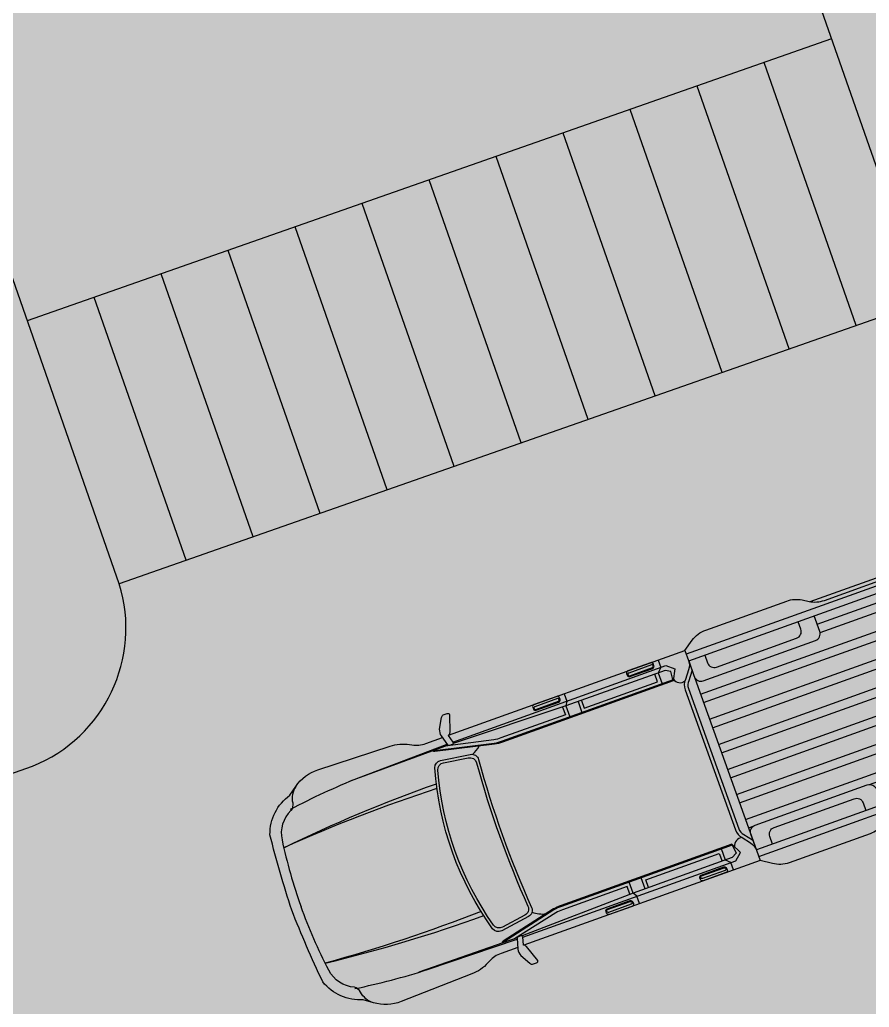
# Model space of a CAD drawing. Header units: millimetres. Extents: x 604785 to 1211550, y 1311006 to 2622648.
# Drawn here: x 604936.43 to 604942.41, y 1311113.71 to 1311120.66 of the extents above; entities that cross this region are included whole.
import ezdxf

# ---------------------------------------------------------------- set-up
doc = ezdxf.new("R2010")
doc.units = ezdxf.units.MM
doc.layers.add('BOULEVARD', color=3, linetype='Continuous')

# ---------------------------------------------------------------- blocks, each defined once
blk = doc.blocks.new('A$C07152BA5')
h = blk.add_hatch(color=253)
h.paths.add_polyline_path([(0.1907596216769889, 0.8038987470790744, -0.1478048092491073), (0.2013097516028211, 0.7674618049059063, 0.2038558458128414), (0.2462618624558672, 0.6582757839933038, 0.1668822820599795), (0.4219244545092806, 0.5739998240023851), (0.9530465304851532, 0.5117843190673739, 0.1159471966539703), (1.08944232063368, 0.5274364140350372), (1.105912549886853, 0.5333575699478388, -0.1231085121622859), (1.202443026355468, 0.5430560242384672), (1.327128260978498, 0.5248679867945611), (1.349731268011965, 0.5769266341812909), (0.691924050450325, 0.68578926846385, -0.02566630790614245)])
h.paths.add_polyline_path([(2.699676226708107, 0.324652187526226, -0.4142135623730946), (2.686998473014683, 0.3416602609213442), (2.68880277290009, 0.3540293555706739, -0.4142135623730951), (2.705810846295208, 0.3667071091476828), (2.874030533246696, 0.342168630566448, -0.4142135623730951), (2.88670828694012, 0.3251605569384992), (2.884903987054713, 0.3127914622891694, -0.4142135623730951), (2.86789591354318, 0.3001137087121606), (2.923324527684599, 0.2920282469131052), (2.931270394939929, 0.3464998919516802), (2.235943439882249, 0.4479283634573221), (2.227997572626919, 0.3934567181859165)])
h.paths.add_polyline_path([(1.391802025726065, 0.5710646414663643), (1.369475964922458, 0.519123048055917, -0.01194926116781115), (1.370590867823921, 0.5185280258301646), (2.004349271534011, 0.4260806587990373, -0.4142135623730943), (1.991671517840587, 0.4430887324269861), (1.993475817842409, 0.4554578268434852, -0.4142135623730951), (2.010483891237527, 0.4681355806533247), (2.178703578189015, 0.4435971018392593, -0.4142135623730951), (2.191381331766024, 0.4265890284441411), (2.189577031880617, 0.4142199337948114, -0.414213562373095), (2.172568958485499, 0.4015421802178025), (2.227997572626919, 0.3934567181859165), (2.235943439882249, 0.4479283634573221)])
h.paths.add_polyline_path([(3.142012624070048, 1.791210144292563), (3.149958491441794, 1.845681789331138), (3.094529877300374, 1.853767251363024, -0.4142135623730951), (3.107207630993798, 1.836759177967906), (3.105403330991976, 1.824390083318576, -0.4142135623730951), (3.088395257596858, 1.811712329508737), (2.92017557064537, 1.836250808322802, -0.4142135623730951), (2.907497817068361, 1.85325888171792), (2.909302116953768, 1.86562797636725, -0.4142135623730945), (2.926310190348886, 1.878305729944259), (2.454631536267698, 1.94711026083678), (2.446685669012368, 1.892638615565374)])
h.paths.add_polyline_path([(1.597224831581116, 2.072181568248197, -0.01194926116786598), (1.595986410160549, 2.071929829427972), (1.602544254972599, 2.015774893807247), (2.446685669012368, 1.892638615565374), (2.454631536267698, 1.94711026083678), (2.399202922126278, 1.955195722635835, -0.4142135623730951), (2.411880675819702, 1.938187649240717), (2.410076375934295, 1.925818554591388, -0.4142135623730949), (2.393068302539177, 1.913140801014379), (2.224848615587689, 1.937679279828444, -0.4142135623730951), (2.212170861894265, 1.954687353223562), (2.213975161779672, 1.967056447872892, -0.4142135623730945), (2.230983235291205, 1.979734201449901)])
h.paths.add_polyline_path([(0.6722433689283207, 2.290021826513112, 0.166882282059965), (0.4798260347452015, 2.259438282810152, 0.2038558458128223), (0.4055565011221915, 2.167643316555768, -0.1478048092492731), (0.3850372502347454, 2.135738515527919, -0.02566630790613953), (0.8990576798096299, 2.105761331273243), (1.560552036971785, 2.022175303660333), (1.553762224735692, 2.078521529445425), (1.429076989996247, 2.096709566889331, -0.1231085121619218), (1.339339481084608, 2.133579234359786), (1.325247037922964, 2.143958617001772, 0.1159471966536159), (1.199006163049489, 2.197921948740259)])
for color, points in [(253, [(0.2166324381255227, 1.972851275235079, -0.2596389835430822), (0.369571372051724, 2.125920849852264, 0.2202862808786482), (0.4055565011198518, 2.167643316547572, -0.1133709259093873), (0.4381577878810122, 2.226780023976051, 0.2633922538076526), (0.1588966560084384, 2.044871327234434, 0.01702397132734076), (0.04505931772292016, 1.505241967504862, 0.01702397132734192), (-5.890615240033981e-08, 0.9555798550136363, 0.2633922536187772), (0.2156592593841569, 0.7014763091835783, -0.1133709254286114), (0.2013097516028211, 0.7674618049059063, 0.2202862809127305), (0.1787427731323987, 0.8177253627218306, -0.259638983544986), (0.07590343954507262, 1.008105728309602, -0.03307258661391017), (0.1143259765804898, 1.49513603009805, -0.03307284082326972)]), (20, [(1.217280335512162, 0.8693700162669643, -0.1061314572311136), (1.350079627612536, 1.77975470597654, 0.02644318014039986), (0.2015793965871566, 1.918342938648408, 0.02924573563146822), (0.1143246918267526, 1.495127222565044, 0.0292442766892154), (0.07704877263023935, 1.064642804667229, 0.02644318014170535)]), (22, [(1.529334117774852, 0.6942655483726412), (1.568206767202355, 0.6637316602282226), (1.613482897519134, 0.6400206864345819), (1.675932551734149, 0.6448907360900193), (1.853745444212109, 1.863859093049541), (1.752959398203529, 1.902663715882227), (1.720414109411649, 1.885399373946711), (1.694822005811147, 1.864694993011653), (1.699151180218905, 1.858419748255983), (1.704689484089613, 1.822090407600626), (1.602902520098723, 1.277996851364151), (1.545019649434835, 0.727498933672905), (1.531602734001353, 0.6965350788086653)]), (20, [(1.910737716010772, 1.850760922301561, -0.04056839103574849), (1.853743861429393, 1.863859594799578, 1.149957615669228e-06), (1.853745444212109, 1.863859093049541), (1.752959398203529, 1.902663715882227, -0.0804623458597294), (1.685527131077833, 1.873560790438205, -0.2991901582828784), (1.704689484089613, 1.822090407600626, 0.04011002674693965), (1.545019649434835, 0.727498933672905, -0.1738268921655171), (1.531602734001353, 0.6965350788086653, 0.1247764595948846), (1.613482897519134, 0.6400206864345819), (1.675932551734149, 0.6448907360900193, -0.04056723918563349), (1.734291619271971, 0.6411624196916819), (2.998699315823615, 0.456670688232407), (3.006807050900534, 0.4325648781377822, -0.4207665491765686), (3.0840246375883, 0.4640176824759692, -0.1879680064295329), (3.067698489874601, 0.5347800806630403), (3.218970701564103, 1.571802968392149, -0.1599977302912152), (3.246794291771948, 1.627658267039806, -0.4426854633686685), (3.181528548477218, 1.675400231499225), (3.175159846665338, 1.666368142701685)]), (251, [(4.154267695615999, 0.1124685693066567, 0.1270166537925959), (4.054848500876687, 0.1017064268235117), (4.752080639824271, 4.330649971961975e-08, 0.4142135623730938), (4.803104860126041, 0.03803330427035689), (5.023965064203367, 1.552105744136497, 0.4142135623730938), (4.985931803123094, 1.603129964321852), (4.28869966417551, 1.704836348071694, 0.1270166537925254), (4.380901659373194, 1.66612211172469), (4.98232320335228, 1.578391775023192, -0.4142135623730949), (4.999226874904707, 1.555714343907312), (4.778366670827381, 0.04164190404117107, -0.4142135623730944), (4.755689239595085, 0.02473823260515928)]), (251, [(3.092436679173261, 0.5311714806593955, 0.1492762952438902), (3.099048653921577, 0.4878666198557571), (3.143023142827696, 0.4125586302297437), (3.326070904254689, 1.667413808930515), (3.262416013039833, 1.607805891596452, 0.1492762950977377), (3.243708890862763, 1.568194368621334)])]:
    blk.add_hatch(color=color).paths.add_polyline_path(points)
h = blk.add_hatch(color=22)
h.paths.add_polyline_path([(0.07704877263020782, 1.064642804666103, 0.003829806035672016), (0.07590235978455467, 1.008020008602191, 0.2416943549763166), (0.1664288778592814, 0.8261685555603308, -0.1278257627530451), (0.190759621746215, 0.8038987469746687, 0.02242338460043527), (0.6279922961769361, 0.6978598586025244), (1.243524973957816, 0.6029748568690205, -0.363273079195186), (1.255085580633022, 0.6120715695433319), (1.613482897698635, 0.6400206865534575, -0.1247764596712237), (1.531602734058211, 0.6965350787367254, -0.207088711828794), (1.495168461115099, 0.6807303454261273), (1.281474726740271, 0.6805410832166672, -0.3759278168440105), (1.231874317745678, 0.723893475253135, -0.01278260194916101), (1.219821907069626, 0.8352814223680948, -0.02820947151564502)])
h.paths.add_polyline_path([(1.362253199581984, 1.811696778048919, -0.01278260196719675), (1.405622988590039, 1.915000199107453, -0.3759278168440063), (1.465540778823197, 1.942376993596554), (1.690898368874653, 1.874983648228335, 0.0743776392316823), (1.752959398171518, 1.902663715835065), (1.459810602944344, 2.015531804878265, -0.363273078263199), (1.451330340822102, 2.027551911604538), (0.8343418431135965, 2.112456773974112, 0.02242338454582682), (0.3850372504021364, 2.135738515638277, -0.1278257632484674), (0.355358679112506, 2.121347133498489, 0.2416943553902637), (0.2166558903640389, 1.972933731098754, 0.003829806027245087), (0.2015793965869368, 1.91834293864759, -0.02820947151863493)])
h.paths.add_polyline_path([(3.12123004172463, 0.2631594482809303), (3.132184439571574, 0.3382556024007499, 0.1699505695374527), (3.119587191264145, 0.4031154527328908), (3.084024637470597, 0.4640176826775396, 0.4207665483346977), (3.006807050878896, 0.4325648781774363), (3.025488566607237, 0.3770212440285832), (2.946273305951401, 0.3263724608063625), (2.93127039493993, 0.3464998919516799), (2.923324527669963, 0.2920282468127727)])
h.paths.add_polyline_path([(3.306309120263904, 1.683158310130239, 0.1699505695374419), (3.336909607518464, 1.741716836811975), (3.347864005365409, 1.816812990931794), (3.149958491454503, 1.845681789418265), (3.142012624067658, 1.791210144276177), (3.179860307602212, 1.785689241252839), (3.223585815634578, 1.735045820707455), (3.181528548380484, 1.675400231372652, 0.4426854635167763), (3.246794291761641, 1.627658267082927, -0.02715364496178451), (3.254830853198655, 1.634952866239473)])
h = blk.add_hatch(color=253)
h.paths.add_polyline_path([(3.893284788937308, 0.06468763435259461, 0.1385523434527567), (4.001114172046073, 0.0788399821612984), (4.04643831262365, 0.09831622149795294, -0.1385523434527547), (4.154267695615999, 0.1124685693066567), (4.755689239595085, 0.02473823260515928, 0.4142135623730944), (4.778366670827381, 0.04164190404117107), (4.792801070143469, 0.1405946610029787), (4.764235869748518, 0.1447615132201463), (4.753973011858761, 0.07440610299818218, -0.4142135623731094), (4.731295580626465, 0.05750243156217039), (3.125401583034545, 0.291756795020774), (3.12123004172463, 0.2631594482809305), (3.186603278852999, 0.2029821828473359, 0.1509271441035683), (3.293187092174776, 0.1522248592227697)])
h.paths.add_polyline_path([(4.764235869748518, 0.1447615132201463), (4.792801070143469, 0.1405946610029787), (4.98479247558862, 1.456761586945504), (4.956227275193669, 1.460928438929841)])
h.paths.add_polyline_path([(4.966490133083425, 1.531283849151805), (4.956227275193669, 1.460928438929841), (4.98479247558862, 1.456761586945504), (4.999226874904707, 1.555714343907312, 0.4142135623730949), (4.98232320335228, 1.578391775023192), (4.380901659373194, 1.66612211172469, -0.1385523434528836), (4.281608393765055, 1.710487776435912), (4.243736601551063, 1.742099941475317, 0.1385523434528831), (4.144443336059339, 1.786465606186539), (3.544345639180392, 1.874002831056714, 0.1509271441034992), (3.42770363681484, 1.855807819636539), (3.347864005365409, 1.816812990931794), (3.343692464055493, 1.788215644191951), (4.949586461530998, 1.553961280500516, -0.4142135623730944)])
h = blk.add_hatch(color=254)
h.paths.add_polyline_path([(3.206077646114863, 0.4984241321217269, 0.4142135623730951), (3.149384067975916, 0.4561649532988667), (3.132618782692589, 0.3412331736180931), (3.251362091163173, 0.3239118945784867), (3.259466736810282, 0.3794720200821757, -0.4142135623732612), (3.316160314949229, 0.4217311989050359), (3.909197270753793, 0.3352239357773215, -0.4142135623730945), (3.951456449693069, 0.278530357638374), (3.943351803929545, 0.2229702321346849), (4.062095112400129, 0.2056489528622478), (4.078860397567041, 0.3205807325430214, 0.414213562373095), (4.036601218744181, 0.3772743106819689)])
h.paths.add_polyline_path([(3.489373106043786, 1.609164282912388, -0.4142135623732612), (3.44711392710451, 1.665857861051336), (3.455218572751619, 1.721417986555025), (3.33647526439745, 1.738739265594631), (3.319709979114123, 1.623807485913858, 0.4142135623730951), (3.361969158053398, 1.56711390777491), (4.192492730682716, 1.445964086335152, 0.4142135623730951), (4.249186308821663, 1.488223265158013), (4.26595159410499, 1.603155045071617), (4.147208285634406, 1.620476324111223), (4.139103639987297, 1.564916198607534, -0.4142135623730945), (4.08241006184835, 1.522657019784674)])
h.paths.add_polyline_path([(3.343692464055493, 1.788215644191951), (3.336909607518464, 1.741716836811975), (3.33647526439745, 1.738739265594631), (4.892892883392051, 1.511702101677656, -0.4142135623730951), (4.909796554944478, 1.489024670328945), (4.906750896712765, 1.4681456387043), (4.956227275193669, 1.460928438929841), (4.966490133083425, 1.531283849151805, 0.4142135623730944), (4.949586461530998, 1.553961280500516)])
h.paths.add_polyline_path([(4.906750896712765, 1.4681456387043), (4.714759491151199, 0.1519787127617747), (4.764235869748518, 0.1447615132201463), (4.956227275193669, 1.460928438929841)])
h.paths.add_polyline_path([(4.714759491151199, 0.1519787127617747), (4.711713832919486, 0.1310996811371297, -0.4142135623730958), (4.68903640168719, 0.1141960094682872), (3.132618782692589, 0.3412331736180931), (3.132184439571574, 0.3382556024007499), (3.125401583034545, 0.291756795020774), (4.731295580626465, 0.05750243156217039, 0.4142135623730964), (4.753973011858761, 0.07440610299818218), (4.764235869748518, 0.1447615132201463)])
h = blk.add_hatch(color=255)
h.paths.add_polyline_path([(3.943351803908866, 0.222970231992921), (3.951456449693069, 0.278530357638374, 0.4142135623730945), (3.909197270753793, 0.3352239357773215), (3.316160314949229, 0.4217311989050359, 0.4142135623730946), (3.259466736810282, 0.3794720200821757), (3.251362091150678, 0.3239118944928253)])
h.paths.add_polyline_path([(4.08241006184835, 1.522657019784674, 0.4142135623730946), (4.139103639987297, 1.564916198607534), (4.147208285631049, 1.620476324088213), (3.455218572744085, 1.721417986503385), (3.44711392710451, 1.665857861051336, 0.4142135623730945), (3.489373106043786, 1.609164282912388)])
h = blk.add_hatch()
h.set_pattern_fill('ANSI32', scale=0.5, angle=126.7007068955071, style=0)
h.set_pattern_definition([(171.7007068955071, (-15.16962535120547, -3.519906194182113), (-0.02706449860558336, -0.185536419376974), []), (171.7007068955071, (-15.22244932467584, -3.449039221741259), (-0.02706449860558336, -0.185536419376974), [])])
edge = h.paths.add_edge_path()
edge.add_line((4.892892883392051, 1.511702101677656), (4.26595159410499, 1.603155045071617))
edge.add_line((4.26595159410499, 1.603155045071617), (4.249186308821663, 1.488223265390843))
edge.add_arc((4.199709930340759, 1.495440464932472), 0.04999999999999716, -98.29929310449688, -8.29929310449188, ccw=False)
edge.add_line((4.192492730682716, 1.445964086335152), (3.361969158053398, 1.56711390777491))
edge.add_arc((3.369186357711442, 1.616590286372229), 0.05000000000000071, 171.7007068955193, 261.70070689550715, ccw=False)
edge.add_line((3.319709979114123, 1.623807485913858), (3.149384067859501, 0.4561649532988667))
edge.add_line((3.149384067975916, 0.4561649532988667), (3.158618304063566, 0.4786221529357135))
edge.add_line((3.158618304063566, 0.4786221531685442), (3.178082684869878, 0.4944261510390788))
edge.add_line((3.178082684869878, 0.4944261510390788), (3.206077646114863, 0.4984241321217269))
edge.add_line((3.206077646114863, 0.4984241321217269), (4.036601218744181, 0.3772743106819689))
edge.add_arc((4.029384019086137, 0.3277979323174804), 0.05000000000000071, -8.29929310449188, 81.70070689550721, ccw=False)
edge.add_line((4.078860397567041, 0.3205807325430214), (4.062095112283714, 0.2056489528622478))
edge.add_line((4.062095112400129, 0.2056489528622478), (4.68903640168719, 0.1141960094682872))
edge.add_arc((4.691923281527124, 0.1339865608606488), 0.01999999999999957, 261.7007068955072, 351.7007068955072)
edge.add_line((4.711713832919486, 0.1310996811371297), (4.909796554944478, 1.489024670328945))
edge.add_arc((4.890006003552116, 1.491911550285295), 0.01999999999999957, -8.299293104492884, 81.70070689550712)
at = {"color": 7}
for p, q in [((2.400478039751761, 1.86906149960123, 32.67499999999999), (2.39217826013919, 1.812163664260879, 32.67499999999999)), ((2.514273710316047, 1.852461940608919, 32.67499999999999), (2.502365330932662, 1.770825915969908, 32.67499999999999)), ((3.336909607518464, 1.741716836811975, 32.67499999999999), (3.132184439571574, 0.3382556024007499, 32.67499999999999)), ((4.98479247558862, 1.456761586945504, 32.67499999999999), (4.906750896712765, 1.4681456387043, 32.67499999999999)), ((2.198396450141445, 0.4837229016702622, 32.67499999999999), (2.206696229754016, 0.5406207370106131, 32.67499999999999)), ((2.312192120705731, 0.4671233424451202, 32.67499999999999), (2.324100500089116, 0.5487593670841306, 32.67499999999999)), ((4.792801070143469, 0.1405946610029787, 32.67499999999999), (4.714759491151199, 0.1519787127617747, 32.67499999999999))]:
    blk.add_line(p, q, dxfattribs=at)
at = {"color": 7, "elevation": 32.67499999999999}
for points in [[(1.327128260978498, 0.5248679867945611), (1.202443026355468, 0.5430560242384672, 0.1231085121622605), (1.105912549886853, 0.5333575699478388), (1.08944232063368, 0.5274364140350372, -0.1159471966539582), (0.9530465304851532, 0.5117843190673739), (0.4219244545092806, 0.5739998240023851, -0.1668822820599636), (0.2462618624558672, 0.6582757839933038), (0.1930336904479191, 0.7107265673112124, -0.2441598973697272), (-5.890615284442902e-08, 0.9555798550136387, -0.01702397132734127), (0.0450593177229166, 1.505241967504844, -0.01702397132734127), (0.1588966560084373, 2.044871327234432, -0.2441598973697272), (0.4138325622770935, 2.224378554383293), (0.4798260347452015, 2.259438282810152, -0.1668822820599636), (0.6722433689283207, 2.290021826513112), (1.199006163049489, 2.197921948740259, -0.1159471966539582), (1.325247037922964, 2.143958617001772), (1.339339481084608, 2.133579234359786, 0.1231085121622605), (1.429076989996247, 2.096709566889331), (1.553762224735692, 2.078521529445425)], [(0.4798260347452015, 2.259438282810152, 0.2038558458119732), (0.4055565011221915, 2.167643316555768, -0.2202862809127305), (0.3695713720517233, 2.125920849852264, 0.259638983544986), (0.2166324381250888, 1.972851275233552, 0.03307271371853571), (0.1143262475961819, 1.495137888006866, 0.03307271371853571)], [(0.3710148119134828, 2.13581612566486, -0.02636531875948369), (0.8990576798096299, 2.105761331273243), (1.560552036971785, 2.022175303660333)], [(3.175159846665338, 1.666368142701685), (1.910723739303648, 1.850762960501015, -0.04055744074929812), (1.853745444212109, 1.863859093049541), (1.459810602944344, 2.015531804878265, -0.3632730766260101), (1.451330340816639, 2.027551911538467)], [(3.176724140765145, 1.67245610198006), (1.911633106414229, 1.856996984221041, -0.04066265233794355), (1.855507211643271, 1.869909611530602), (1.461427069501951, 2.02162089641206, -0.3372162360519412), (1.457591652055271, 2.026554316980764)], [(2.39217826013919, 1.812163664260879), (1.915241706185043, 1.881735173519701, -0.04031900665301965), (1.863503315253183, 1.893601013580337), (1.54205401299987, 2.01507163583301)], [(1.350079627707601, 1.779754705959931, 0.02644318014201505), (0.2015793966129422, 1.918342938646674, -0.02820947151757226), (1.362253199564293, 1.811696778051555)], [(3.347864005365409, 1.816812990931794), (3.336909607518464, 1.741716836811975, -0.1699505695374419), (3.306309120263904, 1.683158310130239), (3.254830853198655, 1.634952866239473, 0.1879680064295802), (3.218970701564103, 1.571802968392149), (3.067698489874601, 0.5347800806630403, 0.1879680064295881), (3.0840246375883, 0.4640176824759692), (3.119587191264145, 0.4031154527328908, -0.1699505695374527), (3.132184439571574, 0.3382556024007499), (3.12123004172463, 0.2631594482809305)], [(3.347864005365409, 1.816812990931794), (3.42770363681484, 1.855807819636539, -0.1509271441035182), (3.544345639180392, 1.874002831056714), (4.144443336059339, 1.786465606186539, -0.1385523434528273), (4.243736601551063, 1.742099941475317), (4.281608393765055, 1.710487776435912, 0.1385523434528187), (4.380901659373194, 1.66612211172469), (4.98232320335228, 1.578391775023192, -0.414213562373095), (4.999226874904707, 1.555714343907312), (4.778366670827381, 0.04164190404117107, -0.4142135623730945), (4.755689239595085, 0.02473823260515928), (4.154267695615999, 0.1124685693066567, 0.1385523434528295), (4.04643831262365, 0.09831622149795294), (4.001114172046073, 0.0788399821612984, -0.1385523434528268), (3.893284788937308, 0.06468763435259461), (3.293187092174776, 0.1522248592227697, -0.1509271441035182), (3.186603278852999, 0.2029821828473359), (3.12123004172463, 0.2631594482809305)], [(3.125401583034545, 0.291756795020774), (4.731295580626465, 0.05750243156217039, 0.4142135623730963), (4.753973011858761, 0.07440610299818218), (4.966490133083425, 1.531283849151805, 0.4142135623730944), (4.949586461530998, 1.553961280500516), (3.343692464055493, 1.788215644191951)], [(3.33647526439745, 1.738739265594631), (4.892892883392051, 1.511702101677656, -0.414213562373095), (4.909796554944478, 1.489024670328945), (4.711713832919486, 0.1310996811371297, -0.4142135623730958), (4.68903640168719, 0.1141960094682872), (3.132618782692589, 0.3412331736180931)], [(3.33647526439745, 1.738739265594631), (3.319709979114123, 1.623807485913858, 0.414213562373095), (3.361969158053398, 1.56711390777491), (4.192492730682716, 1.445964086335152, 0.414213562373095), (4.249186308821663, 1.488223265158013), (4.26595159410499, 1.603155045071617)], [(3.455218572751619, 1.721417986555025), (3.44711392710451, 1.665857861051336, 0.4142135623730945), (3.489373106043786, 1.609164282912388), (4.08241006184835, 1.522657019784674, 0.4142135623730945), (4.139103639987297, 1.564916198607534), (4.147208285634406, 1.620476324111223)], [(4.28869966417551, 1.704836348071694), (4.985931803123094, 1.603129964321852, -0.4142135623730939), (5.023965064203367, 1.552105744136497), (4.803104860126041, 0.03803330427035689, -0.4142135623730882), (4.752080639824271, 4.330649971961975e-08), (4.054848500876687, 0.1017064268235117)], [(3.326083808089606, 1.667502269148827, -0.007466976280426755), (3.323397187748924, 1.664910078747198), (3.271235681138933, 1.616064833477139, 0.1907670200378251), (3.243708890862763, 1.568194368621334), (3.092436679173261, 0.5311714806593955, 0.1907670200376496), (3.105141514795832, 0.4774323632009327), (3.141176068456843, 0.4157218155451119, -0.007466976280447708), (3.143010239000432, 0.4124701702967286)], [(0.2462618624558672, 0.6582757839933038, -0.2038558458119732), (0.2013097516028211, 0.7674618049059063, 0.2202862809127305), (0.1787427731323987, 0.8177253627218306, -0.259638983544986), (0.07590343954507262, 1.008105728309602, -0.03307271371853571), (0.1143262475961819, 1.495137888006866, -0.03307271371853571)], [(1.217280335491523, 0.8693700162693858, -0.0264431801420151), (0.07704877259675413, 1.064642804674804, 0.02820947151757226), (1.219821907114238, 0.8352814223617315, 0.02820947151757226)], [(0.1772993332706392, 0.8078300869092345, 0.02636531875948369), (0.691924050450325, 0.68578926846385), (1.349731268011965, 0.5769266341812909)], [(2.998699315823615, 0.456670688232407), (1.734277642797679, 0.6411644590552896, 0.04055744074929812), (1.675932551734149, 0.6448907360900193), (1.255085580633022, 0.6120715695433319, 0.3632730766260101), (1.24352497397922, 0.6029748569708318)], [(2.9984593099216, 0.4503895530942827), (1.733368275570683, 0.6349304353352636, 0.04066265233794355), (1.675892485887744, 0.6385890699457377), (1.254895249847323, 0.605774445226416, 0.3445672416549141), (1.249771894072182, 0.6020118875894696)], [(2.206696229754016, 0.5406207370106131), (1.729759675799869, 0.610192246036604, 0.04031900665301965), (1.676787591073662, 0.6136006929446012), (1.334033330902457, 0.5890185225289315)], [(3.132618782692589, 0.3412331736180931), (3.149384067975916, 0.4561649532988667, -0.414213562373095), (3.206077646114863, 0.4984241321217269), (4.036601218744181, 0.3772743106819689, -0.414213562373095), (4.078860397567041, 0.3205807325430214), (4.062095112400129, 0.2056489528622478)], [(3.251362091163173, 0.3239118945784867), (3.259466736810282, 0.3794720200821757, -0.4142135623730945), (3.316160314949229, 0.4217311989050359), (3.909197270753793, 0.3352239357773215, -0.4142135623730945), (3.951456449693069, 0.278530357638374), (3.943351803929545, 0.2229702321346849)]]:
    blk.add_lwpolyline(points, format="xyb", dxfattribs=at)
for points in [[(1.561441124184057, 2.014797087060288), (1.552255768910982, 2.09102306724526, -0.1585268291026489), (1.563067320501432, 2.139629260869697), (1.613501784973778, 2.204759299522266, -0.1769751147583408), (1.631939540733583, 2.216358944773674), (1.66108938108664, 2.212106810184196, -0.3626405039079287), (1.673888786695898, 2.197809199802577), (1.614730086759664, 2.085627104621381, -0.2312097484557497), (1.595986410160549, 2.071929829427972), (1.602748621837236, 2.014024896547198, -0.4929295308816837), (1.591372681548819, 2.002969690831378), (1.569925862248056, 2.006098173093051, -0.3386252916015527)], [(2.213975161779672, 1.967056447872892), (2.212170861894265, 1.954687353223562, 0.414213562373095), (2.224848615587689, 1.937679279828444), (2.393068302539177, 1.913140801014379, 0.414213562373095), (2.410076375934295, 1.925818554591388), (2.411880675819702, 1.938187649240717, 0.414213562373095), (2.399202922126278, 1.955195722635835), (2.230983235291205, 1.979734201449901, 0.4142135623730945)], [(2.218468887382187, 1.956295108189806), (2.218108027358539, 1.953821289120242, 0.4142135623730657), (2.225714679574594, 1.943616445176303), (2.393934366409667, 1.919077966362238, 0.4142135623730946), (2.404139210470021, 1.926684618694708), (2.404500070493668, 1.929158437531441, 0.4142135623730729), (2.396893418277614, 1.939363281708211), (2.228673731442541, 1.963901760289446, 0.4142135623731018)], [(1.704689484089613, 1.822090407600626, 0.04011002674693939), (1.545019649434835, 0.727498933672905, -0.3951396783396247), (1.495168461115099, 0.6807303454261273), (1.281474726740271, 0.6805410832166672, -0.3759278168440104), (1.231874317745678, 0.723893475253135, -0.1400023974362862), (1.405622988590039, 1.915000199107453, -0.3759278168440063), (1.465540778823197, 1.942376993596554), (1.670275749289431, 1.881150857079774, -0.3951396783396247)], [(1.476445955922827, 0.7007137713953853), (1.299041768303141, 0.7005566495936364, -0.3782835512506614), (1.249388205353171, 0.7443180887494236, -0.1357990758811143), (1.416572474408895, 1.890423586824909, -0.3782835512506472), (1.476658053928986, 1.918177199317142), (1.646624858258292, 1.86734850727953, -0.3943637514586636), (1.681068375823088, 1.808418976143003, 0.03876530558182324), (1.526288287248462, 0.7473483888898045, -0.394363751458685)], [(2.909302116953768, 1.86562797636725), (2.907497817068361, 1.85325888171792, 0.414213562373095), (2.92017557064537, 1.836250808322802), (3.088395257596858, 1.811712329508737, 0.414213562373095), (3.105403330991976, 1.824390083318576), (3.107207630993798, 1.836759177967906, 0.414213562373095), (3.094529877300374, 1.853767251363024), (2.926310190348886, 1.878305729944259, 0.4142135623730946)], [(2.913795842439868, 1.854866636684164), (2.91343498241622, 1.852392817847431, 0.4142135623730657), (2.921041634632275, 1.842187973670661), (3.089261321583763, 1.817649495089427, 0.4142135623730946), (3.099466165644117, 1.825256147189066), (3.099827025551349, 1.8277299660258, 0.4142135623730729), (3.09222037345171, 1.837934810202569), (2.924000686500221, 1.862473289016634, 0.4142135623731018)], [(1.35269100277219, 0.5837434169370681), (1.322113331523724, 0.5133177337702364, 0.1585268291026489), (1.318589286878705, 0.4636484999209642), (1.34831677400507, 0.3868251072708517, 0.1769751147583408), (1.362672612187453, 0.3704418072011322), (1.391822452540509, 0.3661896728444844, 0.3626405039079287), (1.408172824885696, 0.3762351577170193), (1.38352575711906, 0.5006421362049878, 0.2312097484557497), (1.369475964922458, 0.519123048055917), (1.392497789114714, 0.5726833352819085, 0.4929295308816837), (1.384753970894963, 0.5865275710821152), (1.363307151477784, 0.5896560535766184, 0.3386252916015527)], [(1.991671517840587, 0.4430887324269861), (1.993475817842409, 0.4554578268434852, -0.414213562373095), (2.010483891237527, 0.4681355806533247), (2.178703578189015, 0.4435971018392593, -0.414213562373095), (2.191381331766024, 0.4265890284441411), (2.189577031880617, 0.4142199337948114, -0.414213562373095), (2.172568958485499, 0.4015421802178025), (2.004349271534011, 0.4260806587990373, -0.4142135623730945)], [(1.999052123283036, 0.4521179441362619), (1.999412983190268, 0.4545917629729956, -0.4142135623730657), (2.009617827250622, 0.4621984150726348), (2.17783751420211, 0.4376599364914, -0.4142135623730946), (2.185444166418165, 0.4274550923146307), (2.185083306394517, 0.424981273477897, -0.4142135623730729), (2.174878462334163, 0.4173746211454272), (2.006658775382675, 0.4419130999594927, -0.4142135623731018)], [(2.686998473014683, 0.3416602609213442), (2.68880277290009, 0.3540293555706739, -0.414213562373095), (2.705810846295208, 0.3667071091476828), (2.874030533246696, 0.342168630566448, -0.414213562373095), (2.88670828694012, 0.3251605569384992), (2.884903987054713, 0.3127914622891694, -0.414213562373095), (2.86789591354318, 0.3001137087121606), (2.699676226708107, 0.324652187526226, -0.4142135623730946)], [(2.694379078340717, 0.35068947263062), (2.694739938364364, 0.3531632914673537, -0.4142135623730657), (2.704944782424718, 0.3607699437998235), (2.873164469259791, 0.3362314649857581, -0.4142135623730946), (2.880771121475846, 0.3260266210418195), (2.880410261452198, 0.3235528019722551, -0.4142135623730729), (2.870205417391844, 0.3159461498726159), (2.701985730556771, 0.3404846286866814, -0.4142135623731018)]]:
    blk.add_lwpolyline(points, format="xyb", close=True, dxfattribs=at)
for points in [[(1.562071361811832, 2.012312646722421), (0.8343418438453227, 2.112456773873419)], [(1.597224831581116, 2.072181568248197), (3.347864005365409, 1.816812990931794)], [(1.602544254972599, 2.015774893807247), (3.179860307602212, 1.78568924125284), (3.223585815634578, 1.735045820707455), (3.175159846665338, 1.666368142701685), (3.19221444579307, 1.732741662301123), (3.158390867640264, 1.758503525517881), (2.425216228934005, 1.865452899830416), (1.599553846288472, 2.005475577665493)], [(2.454631536267698, 1.94711026083678), (2.446685669012368, 1.892638615565374), (2.425216228934005, 1.865452899830416), (2.41330784955062, 1.783816875191405)], [(2.539011899498291, 1.848853340605274), (2.530712120002136, 1.791955505497754), (3.074958508368582, 1.712565401569009), (3.083258287981153, 1.769463236676529)], [(3.149958491441794, 1.845681789331138), (3.142012624070048, 1.791210144292563), (3.107996477279812, 1.765854636905715), (3.096088097896427, 1.684218612499535)], [(1.354004695196636, 0.5859442930668592), (0.6279922960093245, 0.6978598586283624)], [(1.391802025726065, 0.5710646414663643), (2.969118078472093, 0.3409789889119565), (3.025488566607237, 0.3770212440285832), (2.998699315823615, 0.456670688232407), (2.996082670404576, 0.388191080885008), (2.956309278029948, 0.3731649273540825), (2.223134639440104, 0.480114301899448), (1.391878379741684, 0.5817890353500843)], [(2.227997572626919, 0.3934567181859165), (2.235943439882249, 0.4479283634573221), (2.223134639440104, 0.480114301899448), (2.23504301882349, 0.5617503263056278)], [(3.12123004172463, 0.2631594482809305), (1.370590867823921, 0.5185280258301646)], [(2.336930309887975, 0.463514742674306), (2.345230089500546, 0.5204125780146569), (2.889476477983408, 0.4410224740859121), (2.881176698370837, 0.3841246387455612)], [(2.923324527684599, 0.2920282469131052), (2.931270394939929, 0.3464998919516802), (2.905914887669496, 0.3805160389747471), (2.917823267052881, 0.4621520633809268)]]:
    blk.add_lwpolyline(points, dxfattribs=at)
for centre, radius, start, end in [((1.629404635517858, 2.096270793350413, 32.67499999999999), 0.229672549161706, 284.1439406686918, 302.5449098491044), ((3.235839312546887, 1.681164053501561, 32.67499999999999), 0.05461575550948823, 186.0579365516956, 281.5710394916081), ((1.684011177858338, 0.8297774116508663, 32.67499999999999), 0.2024397515854507, 221.1614184495411, 249.611038948989), ((3.060795072233304, 0.4105348102748394, 32.67499999999999), 0.05830977912457869, 66.52293270374847, 157.80185182066)]:
    blk.add_arc(centre, radius, start, end)

msp = doc.modelspace()

# ---------------------------------------------------------------- hatches: boundary and pattern name
at = {"true_color": 0xafd9aa}
h = msp.add_hatch(color=9, dxfattribs=at)
h.dxf.hatch_style = 1
h.paths.add_polyline_path([(604911.7035349155, 1311128.963320664), (604908.6163865954, 1311133.701518161), (604904.7996813139, 1311139.56), (604903.3777678912, 1311141.751955025), (604890.492681314, 1311161.615), (604887.1136813139, 1311169.584), (604890.7406813139, 1311171.475), (604900.680681314, 1311174.09), (604918.671681314, 1311177.415), (604941.4836813139, 1311182.032), (604970.418681314, 1311187.096), (605001.144681314, 1311192.781), (605008.095681314, 1311168.792), (605020.288681314, 1311128.427), (605025.003681314, 1311113.224), (604990.3436813139, 1311101.683), (604983.053681314, 1311099.323), (604967.1426813139, 1311093.947), (604940.497681314, 1311085), (604933.736681314, 1311094.578), (604921.2261744897, 1311114.212819812), (604916.7268906577, 1311121.222014935), (604912.2829496976, 1311128.072108501, -0.999015293584679)])
at = {"true_color": 0x636466}
h = msp.add_hatch(color=251, dxfattribs=at)
h.dxf.hatch_style = 1
h.paths.add_polyline_path([(604924.8613430781, 1311149.282992633), (604927.9472966605, 1311140.477815787), (604931.391695842, 1311130.649653046), (604935.4098942607, 1311119.184438772), (604936.3762120991, 1311116.427222847), (604922.8383184696, 1311111.682614903), (604923.3954564574, 1311110.80820552), (604936.5183659769, 1311115.407374523, 0.4116436480482245), (604937.1038702386, 1311116.762148631), (604925.6693326565, 1311149.388241255, 0.4063730159203559), (604924.1346570674, 1311150.087472436), (604922.5499177783, 1311149.532067733, -0.4159001501468113), (604921.287605036, 1311149.992350085), (604915.2603510447, 1311167.120666354), (604914.5052383292, 1311166.845827044), (604917.8365284197, 1311157.417014482), (604921.1439458338, 1311147.979864164)])
h = msp.add_hatch(color=251, dxfattribs=at)
h.dxf.hatch_style = 1
h.paths.add_polyline_path([(604933.6261930345, 1311147.252505199), (604930.3187287844, 1311156.689701829), (604929.5632228984, 1311156.426556048), (604942.7936419257, 1311118.676286434), (604943.5484966473, 1311118.940884069), (604940.2410621096, 1311128.378091112), (604936.933627572, 1311137.815298155)])
at = {"true_color": 0xebebeb}
h = msp.add_hatch(color=7, dxfattribs=at)
h.dxf.hatch_style = 1
h.paths.add_polyline_path([(604936.4800914881, 1311118.541972533), (604942.1449227631, 1311120.527272653), (604931.9843511821, 1311149.51836627), (604926.3195199071, 1311147.53306615)])
h.paths.add_polyline_path([(604934.0010412459, 1311137.984420601), (604936.9883078914, 1311129.616575707), (604937.8838921757, 1311129.936293519), (604934.8966255302, 1311138.304138413)], flags=24)
h = msp.add_hatch(color=7, dxfattribs=at)
h.dxf.hatch_style = 1
h.paths.add_polyline_path([(604957.2866113954, 1311122.690492194), (604944.0860402872, 1311118.061924977, -0.3932400062159387), (604942.792873302, 1311118.676017062), (604937.1288106507, 1311116.690986314, -0.3907596729874864), (604936.5183659769, 1311115.407374523), (604923.3954564574, 1311110.80820552), (604925.0843578038, 1311108.15753151), (604929.6588458777, 1311109.761504231), (604930.6025423238, 1311110.092396635), (604936.731526455, 1311112.241423225, -0.4147231141977847), (604938.0086956123, 1311111.631244766), (604938.5350552483, 1311110.129371194, -0.415935010909975), (604937.9242094634, 1311108.849287217), (604932.7161814346, 1311107.023254614), (604929.8853151201, 1311106.030342584), (604927.0689675683, 1311105.042753058), (604927.1371421834, 1311104.935755286), (604928.7555458596, 1311102.395725005), (604960.4998668557, 1311113.526358845)])
h.paths.add_polyline_path([(604956.7795697086, 1311117.896479243, -1), (604957.1104529599, 1311116.952807544), (604946.3092720684, 1311113.165547784, -1), (604945.9783888172, 1311114.109219482)], flags=16)
h.paths.add_polyline_path([(604925.5310170802, 1311109.280776444), (604925.6654204676, 1311108.997406859), (604924.8292854213, 1311109.543527036), (604924.9353947488, 1311110.536557687), (604925.0696734076, 1311110.253451074), (604925.2323603394, 1311110.330614171), (604925.6937040117, 1311109.357939541)], flags=16)
h.paths.add_polyline_path([(604926.2327622495, 1311109.489628474), (604925.7103252065, 1311110.687466398), (604925.371786375, 1311110.539812678), (604925.894223418, 1311109.341974754)], flags=24)
h.paths.add_polyline_path([(604928.0264172951, 1311104.468081241), (604928.7691030713, 1311102.928940988), (604929.0907690491, 1311103.084155397), (604928.348083273, 1311104.623295652)], flags=24)
at = {"true_color": 0x636466}
h = msp.add_hatch(color=251, dxfattribs=at)
h.dxf.hatch_style = 1
h.paths.add_polyline_path([(604936.9519036179, 1311118.707324091), (604936.4800991683, 1311118.541975224), (604937.1288106499, 1311116.690986313), (604937.6006150995, 1311116.85633518)])
h.paths.add_polyline_path([(604937.8954530926, 1311119.038000998), (604937.4236783553, 1311118.872662544), (604938.0723898369, 1311117.021673634), (604938.5441645742, 1311117.187012087)])
h.paths.add_polyline_path([(604938.8390025673, 1311119.368677905), (604938.36722783, 1311119.203339452), (604939.0159393116, 1311117.352350541), (604939.4877140489, 1311117.517688994)])
h.paths.add_polyline_path([(604939.782552042, 1311119.699354813), (604939.3107773047, 1311119.534016359), (604939.9594887863, 1311117.683027448), (604940.4312635236, 1311117.848365902)])
h.paths.add_polyline_path([(604940.7261015167, 1311120.03003172), (604940.2543267794, 1311119.864693266), (604940.903038261, 1311118.013704355), (604941.3748129983, 1311118.179042809)])
h.paths.add_polyline_path([(604941.6696509914, 1311120.360708627), (604941.1978762541, 1311120.195370173), (604941.8465877357, 1311118.344381262), (604942.318362473, 1311118.509719716)])

# ---------------------------------------------------------------- linework, layer by layer
for p, q in [((604942.7991412361, 1311118.660595287), (604929.5632228984, 1311156.426556048)), ((604937.1288106507, 1311116.690986314), (604925.6693326562, 1311149.388241256)), ((604942.1447947792, 1311120.5272278), (604936.4801288806, 1311118.541985637)), ((604942.318362473, 1311118.509719716), (604941.6696509914, 1311120.360708627)), ((604941.8465877357, 1311118.344381263), (604941.1978762541, 1311120.195370173)), ((604941.3748048438, 1311118.179066076), (604940.7260933622, 1311120.030054987)), ((604940.903038261, 1311118.013704355), (604940.2543267794, 1311119.864693266)), ((604940.4312574078, 1311117.848383352), (604939.7825459262, 1311119.699372263)), ((604939.9594836897, 1311117.68304199), (604939.3107722081, 1311119.534030901)), ((604939.4877140489, 1311117.517688995), (604938.8390025673, 1311119.368677905)), ((604939.0159362536, 1311117.352359266), (604938.367224772, 1311119.203348177)), ((604938.5441625356, 1311117.187017904), (604937.895451054, 1311119.038006815)), ((604938.0723898369, 1311117.021673634), (604937.4236783553, 1311118.872662544)), ((604937.6006150995, 1311116.85633518), (604936.9519036179, 1311118.707324091)), ((604942.7934765485, 1311118.676228476), (604937.1288106499, 1311116.690986313)), ((604923.3954560318, 1311110.808205371), (604936.5183952961, 1311115.407384799))]:
    msp.add_line(p, q)
msp.add_arc((604936.127755828, 1311116.380096072), 1.048219204259938, 291.8786279188494, 17.25284272759081)

# ---------------------------------------------------------------- block references
at = {"layer": 'BOULEVARD', "rotation": 28.04121494886569}
msp.add_blockref('A$C07152BA5', (604939.0111794985, 1311113.044467333), dxfattribs=at)

doc.saveas('drawing.dxf')
